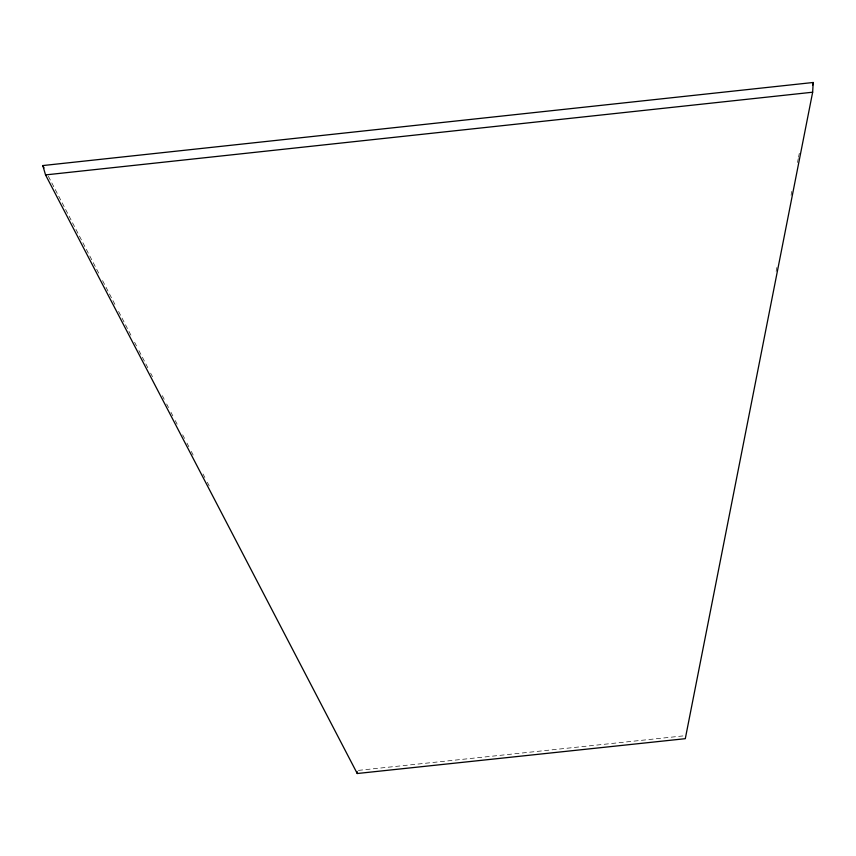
<?xml version="1.0" encoding="UTF-8"?>
<svg xmlns="http://www.w3.org/2000/svg" width="856" height="856" viewBox="0 0 856 856"><rect width="100%" height="100%" fill="white"/><g stroke="black" fill="none" stroke-linecap="round" stroke-linejoin="round"><path stroke-width="0.64" stroke-dasharray="4.28 3.21" d="M776.125 271.373L776.906 267.436M791.062 195.296L791.832 191.359M797.492 162.501L798.274 158.563M798.53 157.258L799.301 153.32M358.386 770.379L683.666 735.85M48.343 176.24L100.109 275.878M102.57 280.629L116.127 306.726M118.588 311.466L132.145 337.564M134.617 342.304L136.457 345.867M138.929 350.607L148.174 368.401M150.635 373.152L152.486 376.704M162.34 395.686L164.191 399.249M166.653 403.989L168.504 407.552M170.965 412.292L172.816 415.856M175.277 420.596L177.128 424.159M182.67 434.827L184.522 438.39M186.993 443.13L188.834 446.693M191.305 451.433L193.146 454.996M203.011 473.978L204.862 477.53M207.323 482.281L209.174 485.834"/><path stroke-width="1.28" d="M812.654 92.213L813.2 82.486L42.8 165.561L45.539 174.913L357.241 773.514L685.292 738.685L812.654 92.213L45.539 174.913M812.686 85.108L813.2 82.486M42.8 165.561L44.031 167.936M357.123 771.513L357.241 773.514"/></g></svg>
